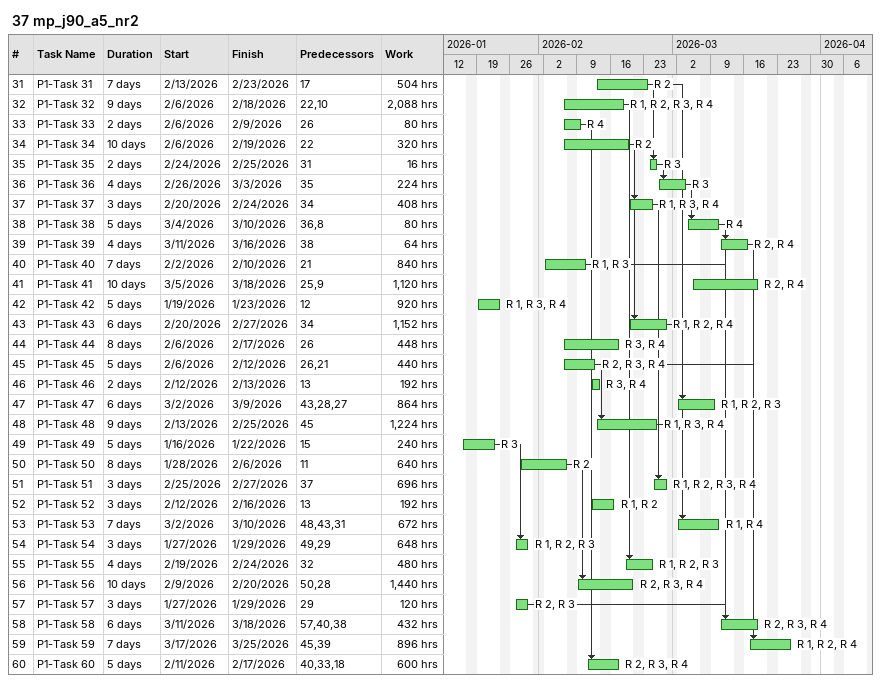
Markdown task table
37 mp_j90_a5_nr2

| ID | Task | Duration | Start | Finish | Predecessors | Resources | Work (h) |
|---|---|---|---|---|---|---|---|
| 31 | P1-Task 31 | 7d | 2026-02-13 | 2026-02-23 | 17 | R 2 | 504 |
| 32 | P1-Task 32 | 9d | 2026-02-06 | 2026-02-18 | 22, 10 | R 1, R 2, R 3, R 4 | 2088 |
| 33 | P1-Task 33 | 2d | 2026-02-06 | 2026-02-09 | 26 | R 4 | 80 |
| 34 | P1-Task 34 | 10d | 2026-02-06 | 2026-02-19 | 22 | R 2 | 320 |
| 35 | P1-Task 35 | 2d | 2026-02-24 | 2026-02-25 | 31 | R 3 | 16 |
| 36 | P1-Task 36 | 4d | 2026-02-26 | 2026-03-03 | 35 | R 3 | 224 |
| 37 | P1-Task 37 | 3d | 2026-02-20 | 2026-02-24 | 34 | R 1, R 3, R 4 | 408 |
| 38 | P1-Task 38 | 5d | 2026-03-04 | 2026-03-10 | 36, 8 | R 4 | 80 |
| 39 | P1-Task 39 | 4d | 2026-03-11 | 2026-03-16 | 38 | R 2, R 4 | 64 |
| 40 | P1-Task 40 | 7d | 2026-02-02 | 2026-02-10 | 21 | R 1, R 3 | 840 |
| 41 | P1-Task 41 | 10d | 2026-03-05 | 2026-03-18 | 25, 9 | R 2, R 4 | 1120 |
| 42 | P1-Task 42 | 5d | 2026-01-19 | 2026-01-23 | 12 | R 1, R 3, R 4 | 920 |
| 43 | P1-Task 43 | 6d | 2026-02-20 | 2026-02-27 | 34 | R 1, R 2, R 4 | 1152 |
| 44 | P1-Task 44 | 8d | 2026-02-06 | 2026-02-17 | 26 | R 3, R 4 | 448 |
| 45 | P1-Task 45 | 5d | 2026-02-06 | 2026-02-12 | 26, 21 | R 2, R 3, R 4 | 440 |
| 46 | P1-Task 46 | 2d | 2026-02-12 | 2026-02-13 | 13 | R 3, R 4 | 192 |
| 47 | P1-Task 47 | 6d | 2026-03-02 | 2026-03-09 | 43, 28, 27 | R 1, R 2, R 3 | 864 |
| 48 | P1-Task 48 | 9d | 2026-02-13 | 2026-02-25 | 45 | R 1, R 3, R 4 | 1224 |
| 49 | P1-Task 49 | 5d | 2026-01-16 | 2026-01-22 | 15 | R 3 | 240 |
| 50 | P1-Task 50 | 8d | 2026-01-28 | 2026-02-06 | 11 | R 2 | 640 |
| 51 | P1-Task 51 | 3d | 2026-02-25 | 2026-02-27 | 37 | R 1, R 2, R 3, R 4 | 696 |
| 52 | P1-Task 52 | 3d | 2026-02-12 | 2026-02-16 | 13 | R 1, R 2 | 192 |
| 53 | P1-Task 53 | 7d | 2026-03-02 | 2026-03-10 | 48, 43, 31 | R 1, R 4 | 672 |
| 54 | P1-Task 54 | 3d | 2026-01-27 | 2026-01-29 | 49, 29 | R 1, R 2, R 3 | 648 |
| 55 | P1-Task 55 | 4d | 2026-02-19 | 2026-02-24 | 32 | R 1, R 2, R 3 | 480 |
| 56 | P1-Task 56 | 10d | 2026-02-09 | 2026-02-20 | 50, 28 | R 2, R 3, R 4 | 1440 |
| 57 | P1-Task 57 | 3d | 2026-01-27 | 2026-01-29 | 29 | R 2, R 3 | 120 |
| 58 | P1-Task 58 | 6d | 2026-03-11 | 2026-03-18 | 57, 40, 38 | R 2, R 3, R 4 | 432 |
| 59 | P1-Task 59 | 7d | 2026-03-17 | 2026-03-25 | 45, 39 | R 1, R 2, R 4 | 896 |
| 60 | P1-Task 60 | 5d | 2026-02-11 | 2026-02-17 | 40, 33, 18 | R 2, R 3, R 4 | 600 |
